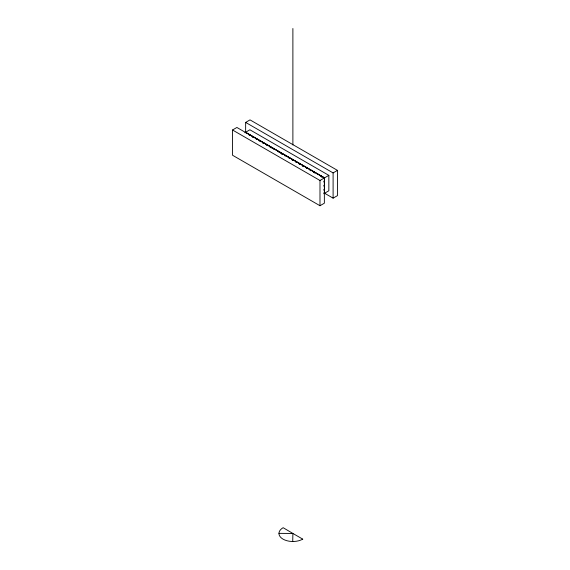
<?xml version="1.0" encoding="UTF-8"?>
<svg xmlns="http://www.w3.org/2000/svg" width="570" height="570" viewBox="0 0 570 570"><rect width="100%" height="100%" fill="white"/><g stroke="black" fill="none" stroke-linecap="round" stroke-linejoin="round"><path stroke-width="0.85" d="M292.731 541.5L292.887 533.449L283.14 527.699A13.944 8.051 0 0 0 282.919 539.077A13.944 8.051 0 0 0 302.634 539.206L302.727 539.135M232.524 129.989L236.899 127.466L324.358 177.954L324.358 203.205L319.984 205.727L232.524 155.232L232.524 129.989L319.984 180.483L328.847 175.361L328.847 190.786L323.746 193.729M245.642 132.86L245.642 122.415L250.016 119.885L337.476 170.38L337.476 195.631L333.101 198.153L323.895 192.838M244.794 132.725L249.895 129.782L328.847 175.361M245.642 122.415L333.101 172.91L337.476 170.38M278.944 533.363L292.887 533.449L302.741 539.142M245.478 132.233L324.544 177.847L324.544 193.373M324.472 177.89L245.528 132.254M333.101 172.91L333.101 198.153M319.984 180.483L319.984 205.727M292.887 28.5L292.887 144.987M324.066 189.561A0.77 0.449 -60 0 1 324.066 189.888M324.045 181.16A0.77 0.449 -60 0 1 324.045 182.25M324.066 181.26A0.77 0.449 -60 0 1 324.066 181.588M324.045 185.307A0.77 0.449 -60 0 1 324.045 186.404M324.066 185.414A0.77 0.449 -60 0 1 324.066 185.734M324.045 189.461A0.77 0.449 -60 0 1 324.045 190.551M321.281 176.593A0.77 0.449 0 0 1 321.665 176.985M284.751 155.802A0.77 0.449 0 0 1 285.499 155.916M284.751 155.482A0.77 0.449 0 0 1 285.727 155.916M274.719 149.639A0.77 0.449 0 0 0 273.971 149.525A0.77 0.449 0 0 1 274.555 149.618M273.971 149.262A0.77 0.449 0 0 1 274.918 149.575M280.689 153.615A0.77 0.449 0 0 1 281.829 153.487A0.77 0.449 0 0 1 281.908 154.157M282.129 154.157A0.77 0.449 0 0 0 281.908 153.843A0.77 0.449 0 0 1 282.107 154.221M262.998 143.348A0.77 0.449 0 0 1 263.775 143.348M262.998 143.077A0.77 0.449 0 0 1 264.131 143.348M277.562 151.335A0.77 0.449 0 0 1 278.509 151.884M277.961 151.599A0.77 0.449 0 0 1 278.509 151.919M288.156 157.605A0.77 0.449 0 0 1 289.218 158.218M288.748 157.826A0.77 0.449 0 0 1 289.289 158.139M270.03 147.302A0.77 0.449 0 0 1 271.12 147.302A0.77 0.449 0 0 1 271.12 147.929M270.964 147.495A0.77 0.449 0 0 1 271.349 147.879M266.981 145.094A0.77 0.449 0 0 1 267.729 145.656M266.981 145.357A0.77 0.449 0 0 1 267.651 145.585A0.77 0.449 0 0 0 266.981 145.414M309.724 170.052A0.77 0.449 0 0 1 310.657 170.758M310.308 170.273A0.77 0.449 0 0 1 310.885 170.708M313.707 172.069A0.77 0.449 0 0 1 314.376 172.739M314.376 172.56A0.77 0.449 0 0 1 314.376 173.002M313.707 172.332A0.77 0.449 0 0 1 314.091 172.397M302.535 166.169A0.77 0.449 0 0 1 303.668 166.675M302.378 165.977A0.77 0.449 0 0 1 303.468 165.977A0.77 0.449 0 0 1 303.468 166.604M291.591 159.75A0.77 0.449 0 0 1 292.688 159.75A0.77 0.449 0 0 1 292.688 160.384M292.688 160.013A0.77 0.449 0 0 1 292.887 160.448M306.318 167.936A0.77 0.449 0 0 1 307.266 168.485M295.531 162.023A0.77 0.449 0 0 1 296.4 162.236M295.531 161.709A0.77 0.449 0 0 1 296.507 162.144M298.944 163.832A0.77 0.449 0 0 1 299.998 164.438M299.528 164.103A0.77 0.449 0 0 1 300.077 164.416M299.528 164.053A0.77 0.449 0 0 1 300.098 164.481M317.298 174.142A0.77 0.449 0 0 1 318.046 174.705A0.77 0.449 0 0 0 317.298 174.413M320.689 176.237A0.77 0.449 0 0 1 321.437 176.985M248.627 134.776A0.77 0.449 0 0 1 249.681 135.389M249.396 135.097A0.77 0.449 0 0 1 249.76 135.368M249.396 135.047A0.77 0.449 0 0 1 249.781 135.432M252.403 137.078A0.77 0.449 0 0 1 252.802 137.078M253.351 137.391A0.77 0.449 0 0 1 253.351 137.619M252.218 136.857A0.77 0.449 0 0 1 253.351 137.356M256.201 139.137A0.77 0.449 0 0 1 256.87 139.358M256.201 138.873A0.77 0.449 0 0 1 256.97 139.315M259.25 141.075A0.77 0.449 0 0 1 260.462 141.617M260.177 141.267A0.77 0.449 0 0 1 260.568 141.659M307.187 168.407A0.77 0.449 0 0 0 306.318 168.2A0.77 0.449 0 0 1 307.187 168.456"/></g></svg>
